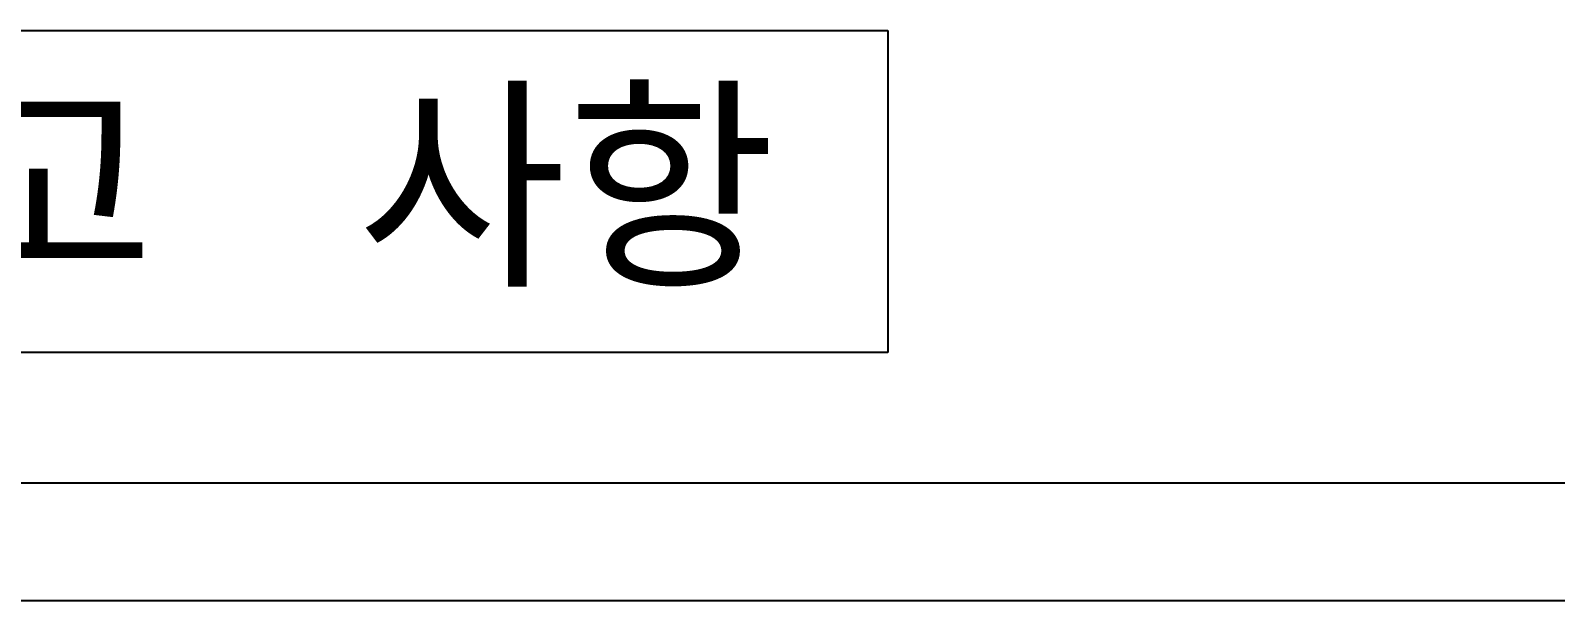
# Model space of a CAD drawing. Header units: millimetres. Extents: x 2370 to 266135, y -585395 to 33485.
# Drawn here: x 174172 to 177598, y -7179 to -5900 of the extents above; entities that cross this region are included whole.
import ezdxf

# ---------------------------------------------------------------- set-up
doc = ezdxf.new("R2010")
doc.units = ezdxf.units.MM
doc.layers.add('BORDER', color=7, linetype='Continuous')
doc.styles.add('SH_진천_나눔', font='')
doc.styles.get('SH_진천_나눔').set_extended_font_data('NanumGothic', bold=True)

msp = doc.modelspace()

# ---------------------------------------------------------------- linework, layer by layer
for p, q in [((167737, -5899.7), (176098.2, -5899.7)), ((176098.2, -5899.7), (176098.2, -6622.6)), ((176098.2, -6622.6), (167737, -6622.6)), ((178645.7, -6916), (164719, -6916))]:
    msp.add_line(p, q)
at = {"ltscale": 600}
msp.add_lwpolyline([(138646.8, -7179.1), (189715, -7179.1)], dxfattribs=at)

# ---------------------------------------------------------------- texts
at = {"layer": 'BORDER', "color": 0, "style": 'SH_진천_나눔'}
for s, p in [('참고', (173510.7, -6435.1)), ('사항', (174906.6, -6435.1))]:
    msp.add_text(s, height=374.64, dxfattribs=at).set_placement(p)

doc.saveas('drawing.dxf')
